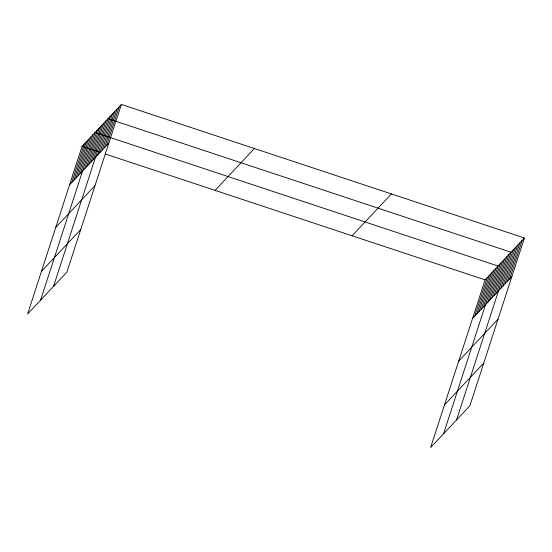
<?xml version="1.0" encoding="UTF-8"?>
<svg xmlns="http://www.w3.org/2000/svg" width="552" height="552" viewBox="0 0 552 552"><rect width="100%" height="100%" fill="white"/><g stroke="black" fill="none" stroke-linecap="round" stroke-linejoin="round"><path stroke-width="0.83" d="M121.385 104.431L82.089 146.308L27.6 314.012L66.895 272.136L121.385 104.431L524.4 237.988L469.911 405.692L430.615 447.568L485.104 279.864L524.4 237.988M71.712 182.602L84.249 144.003M73.871 180.304L86.416 141.698M76.031 177.999L88.575 139.394M78.191 175.695L90.735 137.096M80.357 173.39L92.895 134.791M40.565 300.191L95.054 132.487L498.076 266.043L443.58 433.748M84.677 168.788L97.221 130.182M86.836 166.483L99.381 127.885M88.996 164.179L101.54 125.58M91.163 161.874L103.7 123.275M93.322 159.576L105.86 120.971M53.537 286.378L108.026 118.673L511.042 252.23L456.552 419.927M97.711 154.898L110.248 116.299M99.933 152.524L112.477 113.926M102.161 150.151L114.706 111.552M104.39 147.777L116.934 109.179M106.619 145.411L119.156 106.805M474.727 316.158L487.264 277.559M476.887 313.853L489.431 275.255M479.046 311.556L491.591 272.95M481.206 309.251L493.75 270.652M483.373 306.947L495.91 268.348M487.692 302.344L500.236 263.739M489.852 300.04L502.396 261.441M492.011 297.735L504.556 259.136M494.178 295.43L506.715 256.832M496.338 293.133L508.882 254.527M500.726 288.454L513.263 249.856M502.948 286.081L515.492 247.482M505.177 283.707L517.721 245.109M507.405 281.334L519.949 242.735M509.634 278.96L522.171 240.362M69.545 184.906L108.841 143.037M55.704 227.514L94.999 185.638M41.441 271.405L80.737 229.535M215.087 190.378L254.382 148.509M352.114 235.787L391.402 193.918M472.567 318.463L511.856 276.593M458.719 361.063L498.014 319.194M444.457 404.961L483.752 363.092M82.089 146.308L100.63 152.449M105.466 154.049L485.104 279.864"/></g></svg>
